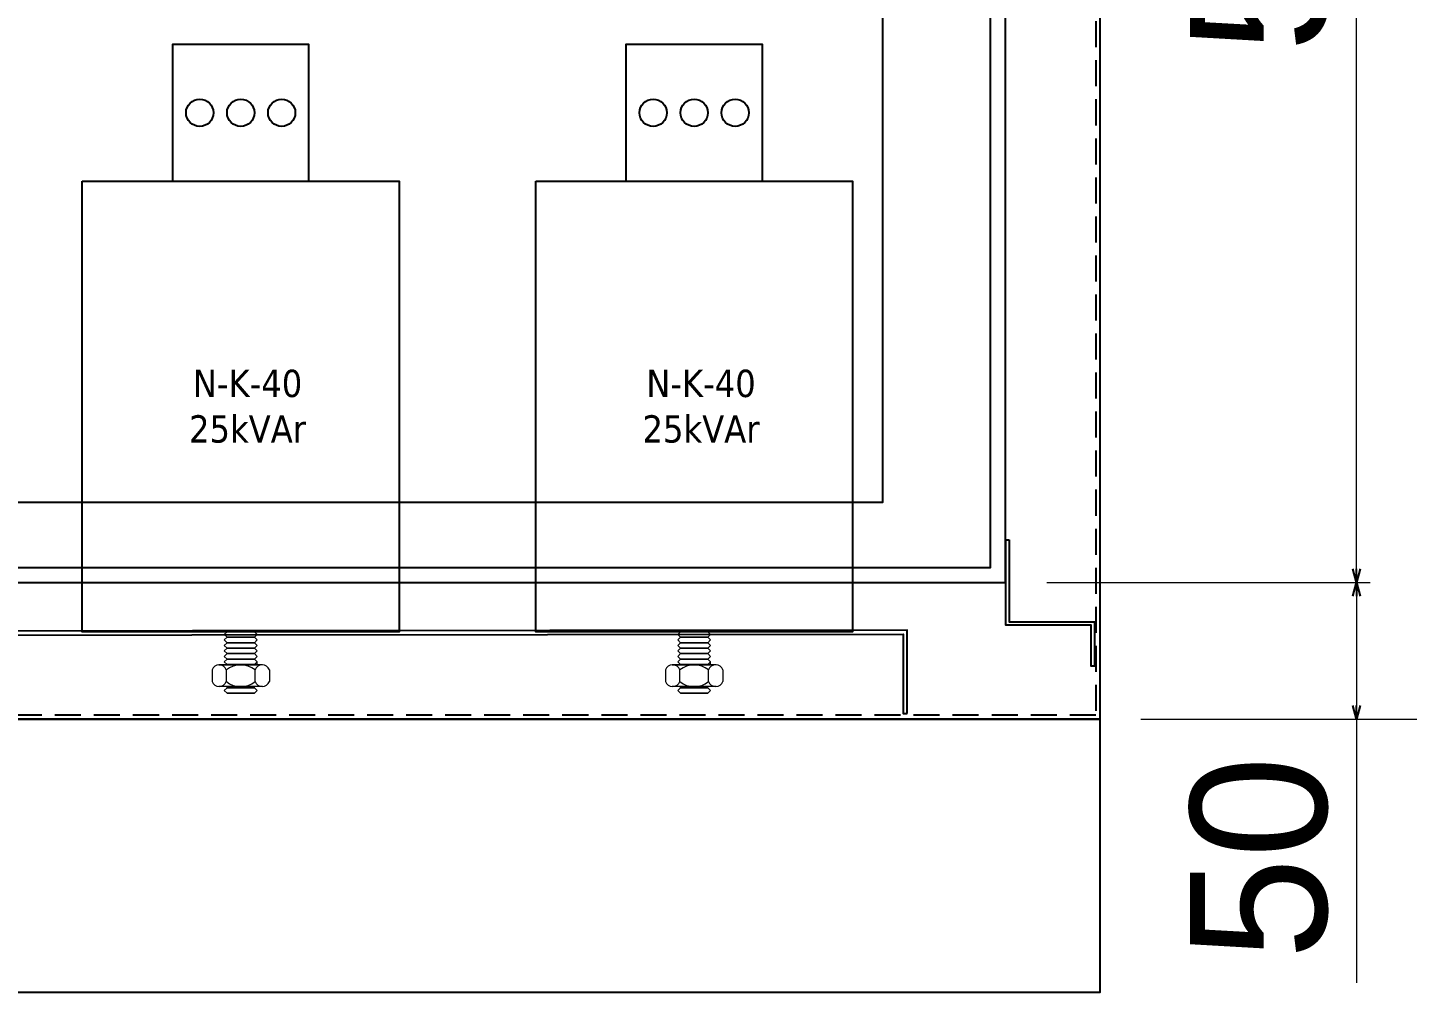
# Model space of a CAD drawing. Header units: millimetres. Extents: x 0 to 6126, y 0 to 4331.
# Drawn here: x 1791 to 2296, y 2399 to 2752 of the extents above; entities that cross this region are included whole.
import ezdxf

# ---------------------------------------------------------------- set-up
doc = ezdxf.new("R2010")
doc.units = ezdxf.units.MM
doc.linetypes.add('HIDDEN2', pattern=[4.7625, 3.175, -1.5875])
doc.layers.add('00', color=7, linetype='Continuous', lineweight=0)
doc.layers.add('DIM', color=253, linetype='Continuous')
doc.dimstyles.new('CNC', dxfattribs={"dimtxt": 50, "dimasz": 5, "dimexe": 5, "dimexo": 15, "dimgap": 10, "dimtad": 1, "dimdec": 0, "dimtxsty": 'Standard', "dimblk": 'OPEN30', "dimcen": 10, "dimclrd": 5, "dimclre": 5, "dimclrt": 3, "dimazin": 3, "dimtfac": 1, "dimtdec": 0, "dimtmove": 0, "dimatfit": 3, "dimldrblk": 'ARCHTICK', "dimlwd": 9, "dimlwe": 9})

# ---------------------------------------------------------------- blocks, each defined once
blk = doc.blocks.new('*D3')
at = {"color": 0, "linetype": 'ByBlock', "lineweight": -2}
for p, q in [((2392.88, 4093.96), (2394.22, 4098.96)), ((2394.22, 4098.96), (2395.56, 4093.96)), ((2394.22, 4098.96), (2394.22, 4093.96)), ((2394.22, 2498.96), (2392.88, 2503.96)), ((2395.56, 2503.96), (2394.22, 2498.96)), ((2394.22, 2498.96), (2394.22, 2503.96))]:
    blk.add_line(p, q, dxfattribs=at)
at = {"layer": 'Defpoints', "color": 0, "ltscale": 3, "transparency": 16777216}
for p in [(2183.11, 4098.96), (2394.22, 4098.96), (2183.11, 2498.96)]:
    blk.add_point(p, dxfattribs=at)
at = {"layer": 'DIM', "color": 5, "lineweight": 9, "ltscale": 3, "transparency": 16777216}
for p, q in [((2198.11, 4098.96), (2399.22, 4098.96)), ((2394.22, 2503.96), (2394.22, 4093.96)), ((2198.11, 2498.96), (2399.22, 2498.96))]:
    blk.add_line(p, q, dxfattribs=at)
at = {"layer": 'DIM', "color": 3, "ltscale": 3, "transparency": 16777216, "insert": (2358.69, 3298.96), "char_height": 50, "attachment_point": 5, "rotation": 90}
blk.add_mtext('1600', dxfattribs=at)
blk = doc.blocks.new('_ArchTick')
at = {"color": 0, "const_width": 0.15}
blk.add_lwpolyline([(-0.5, -0.5), (0.5, 0.5)], dxfattribs=at)
blk = doc.blocks.new('_Open30')
at = {"color": 0, "linetype": 'ByBlock', "lineweight": -2}
for p, q in [((-1, 0.27), (0, 0)), ((0, 0), (-1, -0.27)), ((0, 0), (-1, 0))]:
    blk.add_line(p, q, dxfattribs=at)
blk = doc.blocks.new('A$C369C2461')
at = {"color": 74, "lineweight": 5}
for p, q in [((53, 20.51), (52, 21.51)), ((63, 20.51), (53, 20.51)), ((63, 20.51), (64, 21.51)), ((53, 18.51), (52, 19.51)), ((53, 16.51), (52, 17.51)), ((53, 16.51), (52, 17.51)), ((53, 14.51), (52, 15.51)), ((53, 14.51), (52, 15.51)), ((63, 18.51), (53, 18.51)), ((63, 16.51), (53, 16.51)), ((63, 16.51), (53, 16.51)), ((63, 18.51), (64, 19.51)), ((63, 16.51), (64, 17.51)), ((63, 16.51), (64, 17.51)), ((63, 14.51), (64, 15.51)), ((63, 14.51), (64, 15.51)), ((53, 12.51), (52, 13.51)), ((53, 10.51), (52, 11.51)), ((63, 14.51), (53, 14.51)), ((63, 14.51), (53, 14.51)), ((63, 12.51), (53, 12.51)), ((63, 10.51), (53, 10.51)), ((63, 12.51), (64, 13.51)), ((63, 10.51), (64, 11.51)), ((53, 0), (52, 1)), ((53, 2), (53, 2.44)), ((63, 2), (53, 2)), ((63, 2), (63, 2.44)), ((63, 0), (64, 1)), ((63, 0), (53, 0))]:
    blk.add_line(p, q, dxfattribs=at)
at = {"color": 74}
for points in [[(33, 187.51), (83, 187.51), (83, 237.51), (33, 237.51)], [(0, 187.51), (116, 187.51), (116, 22.51), (0, 22.51)]]:
    blk.add_lwpolyline(points, close=True, dxfattribs=at)
for centre in [(43, 212.51), (58, 212.51), (73, 212.51)]:
    blk.add_circle(centre, 5, dxfattribs=at)
at = {"layer": '00', "color": 74, "lineweight": 5}
for p, q in [((52, 21.51), (53, 22.51)), ((52, 19.51), (53, 20.51)), ((53, 22.51), (63, 22.51)), ((53, 20.51), (63, 20.51)), ((64, 21.51), (63, 22.51)), ((64, 19.51), (63, 20.51)), ((52, 17.51), (53, 18.51)), ((52, 17.51), (53, 18.51)), ((52, 15.51), (53, 16.51)), ((52, 15.51), (53, 16.51)), ((53, 18.51), (63, 18.51)), ((53, 18.51), (63, 18.51)), ((53, 16.51), (63, 16.51)), ((53, 16.51), (63, 16.51)), ((64, 17.51), (63, 18.51)), ((64, 17.51), (63, 18.51)), ((64, 15.51), (63, 16.51)), ((64, 15.51), (63, 16.51)), ((50, 10.44), (64.01, 10.44)), ((66, 10.44), (50, 10.44)), ((52, 13.51), (53, 14.51)), ((52, 11.51), (53, 12.51)), ((53, 14.51), (63, 14.51)), ((53, 12.51), (63, 12.51)), ((64, 13.51), (63, 14.51)), ((64, 11.51), (63, 12.51)), ((64, 10.44), (64, 11.51)), ((47.5, 8.56), (47.5, 4.31)), ((52.75, 4.31), (52.75, 8.56)), ((63.25, 4.31), (63.25, 8.56)), ((68.5, 8.56), (68.5, 4.31)), ((66, 2.44), (50, 2.44)), ((52, 1), (53, 2)), ((53, 2), (63, 2)), ((64, 1), (63, 2)), ((53, 0), (63, 0)), ((53, 0), (63, 0))]:
    blk.add_line(p, q, dxfattribs=at)
for centre, radius, start, end in [((50.12, 7.66), 2.77, 18.8098, 161.1902), ((58, 2.15), 8.28, 50.6699, 129.3301), ((65.87, 7.66), 2.77, 18.8098, 161.1902), ((50.12, 5.21), 2.77, 198.8098, 341.1902), ((58, 10.72), 8.28, 230.6699, 309.3301), ((65.87, 5.21), 2.77, 198.8098, 341.1902)]:
    blk.add_arc(centre, radius, start, end, dxfattribs=at)
at = {"color": 74, "insert": (60.5, 105.01), "char_height": 10, "width": 96, "attachment_point": 5}
blk.add_mtext('{\\fTahoma|b0|i0|c0|p34;N-K-40\\P25kVAr}', dxfattribs=at)
blk = doc.blocks.new('*D20')
at = {"color": 0, "linetype": 'ByBlock', "lineweight": -2}
for p, q in [((2275.68, 2543.96), (2277.01, 2548.96)), ((2277.01, 2548.96), (2278.35, 2543.96)), ((2277.01, 2548.96), (2277.01, 2543.96)), ((2277.01, 2498.96), (2275.68, 2503.96)), ((2278.35, 2503.96), (2277.01, 2498.96)), ((2277.01, 2498.96), (2277.01, 2503.96))]:
    blk.add_line(p, q, dxfattribs=at)
at = {"layer": 'Defpoints', "color": 0, "ltscale": 3, "transparency": 16777216}
for p in [(2148.71, 2548.96), (2277.01, 2548.96), (2183.11, 2498.96)]:
    blk.add_point(p, dxfattribs=at)
at = {"layer": 'DIM', "color": 5, "lineweight": 9, "ltscale": 3, "transparency": 16777216}
for p, q in [((2163.71, 2548.96), (2282.01, 2548.96)), ((2277.01, 2543.96), (2277.01, 2503.96)), ((2198.11, 2498.96), (2282.01, 2498.96)), ((2277.01, 2498.96), (2277.01, 2402.51))]:
    blk.add_line(p, q, dxfattribs=at)
at = {"layer": 'DIM', "color": 3, "ltscale": 3, "transparency": 16777216, "insert": (2241.49, 2448.23), "char_height": 50, "attachment_point": 5, "rotation": 90}
blk.add_mtext('50', dxfattribs=at)
blk = doc.blocks.new('*D21')
at = {"color": 0, "linetype": 'ByBlock', "lineweight": -2}
for p, q in [((2275.68, 3043.96), (2277.01, 3048.96)), ((2277.01, 3048.96), (2278.35, 3043.96)), ((2277.01, 3048.96), (2277.01, 3043.96)), ((2277.01, 2548.96), (2275.68, 2553.96)), ((2278.35, 2553.96), (2277.01, 2548.96)), ((2277.01, 2548.96), (2277.01, 2553.96))]:
    blk.add_line(p, q, dxfattribs=at)
at = {"layer": 'Defpoints', "color": 0, "ltscale": 3, "transparency": 16777216}
for p in [(2148.61, 3048.96), (2277.01, 3048.96), (2148.71, 2548.96)]:
    blk.add_point(p, dxfattribs=at)
at = {"layer": 'DIM', "color": 5, "lineweight": 9, "ltscale": 3, "transparency": 16777216}
for p, q in [((2163.61, 3048.96), (2282.01, 3048.96)), ((2277.01, 2553.96), (2277.01, 3043.96)), ((2163.71, 2548.96), (2282.01, 2548.96))]:
    blk.add_line(p, q, dxfattribs=at)
at = {"layer": 'DIM', "color": 3, "ltscale": 3, "transparency": 16777216, "insert": (2241.49, 2798.96), "char_height": 50, "attachment_point": 5, "rotation": 90}
blk.add_mtext('500', dxfattribs=at)

msp = doc.modelspace()

# ---------------------------------------------------------------- linework, layer by layer
at = {"color": 7, "ltscale": 3}
for points in [[(583.11, 4098.96), (2183.11, 4098.96), (2183.11, 2498.96), (583.11, 2498.96)], [(583.11, 2498.96), (2183.11, 2498.96), (2183.11, 2398.96), (583.11, 2398.96)]]:
    msp.add_lwpolyline(points, close=True, dxfattribs=at)
at = {"color": 7, "linetype": 'HIDDEN2', "ltscale": 3}
msp.add_lwpolyline([(584.61, 4097.46), (2181.61, 4097.46), (2181.61, 2500.46), (584.61, 2500.46)], close=True, dxfattribs=at)
at = {"color": 4, "ltscale": 3}
msp.add_lwpolyline([(2148.61, 3997.46), (1416.11, 3997.46), (1416.11, 2548.96), (2148.61, 2548.96)], close=True, dxfattribs=at)
at = {"color": 35, "ltscale": 3}
msp.add_lwpolyline([(2143.11, 3991.96), (1421.61, 3991.96), (1421.61, 2554.46), (2143.11, 2554.46)], close=True, dxfattribs=at)
at = {"color": 3, "ltscale": 3}
msp.add_lwpolyline([(2103.61, 3983.46), (1467.61, 3983.46), (1467.61, 2578.46), (2103.61, 2578.46)], close=True, dxfattribs=at)
at = {"color": 243}
msp.add_lwpolyline([(2149.91, 2564.56), (2149.91, 2534.56), (2181.11, 2534.56), (2181.11, 2518.36), (2179.91, 2518.36), (2179.91, 2533.36), (2148.71, 2533.36), (2148.71, 2564.56)], close=True, dxfattribs=at)
at = {"color": 8, "ltscale": 0.5}
msp.add_lwpolyline([(2112.61, 2501.05), (2112.61, 2531.55), (1458.61, 2530.96), (1458.61, 2500.46), (1460.11, 2500.46), (1460.11, 2529.46), (2111.11, 2530.05), (2111.11, 2501.05)], close=True, dxfattribs=at)

# ---------------------------------------------------------------- block references
at = {"color": 7}
for p in [(1810.61, 2508.45), (1976.61, 2508.45)]:
    msp.add_blockref('A$C369C2461', p, dxfattribs=at)

# ---------------------------------------------------------------- dimensions: what is measured, and where the dimension line sits
at = {"layer": 'DIM', "color": 7, "ltscale": 3}
for base, p2, picture, middle in [((2394.22, 4098.96), (2183.11, 4098.96), '*D3', (2394.22, 3298.96)), ((2277.01, 2548.96), (2148.71, 2548.96), '*D20', (2277.01, 2448.23))]:
    dim = msp.add_linear_dim(base=base, p1=(2183.11, 2498.96), p2=p2, angle=90, dimstyle='CNC', dxfattribs=at)
    dim.commit()
    dim.dimension.update_dxf_attribs({"geometry": picture, "text_midpoint": middle, "dimtype": 160})
dim = msp.add_linear_dim(base=(2277.01, 3048.96), p1=(2148.71, 2548.96), p2=(2148.61, 3048.96), angle=90, dimstyle='CNC', dxfattribs=at)
dim.commit()
dim.dimension.update_dxf_attribs({"geometry": '*D21', "text_midpoint": (2241.49, 2798.96)})

doc.saveas('drawing.dxf')
